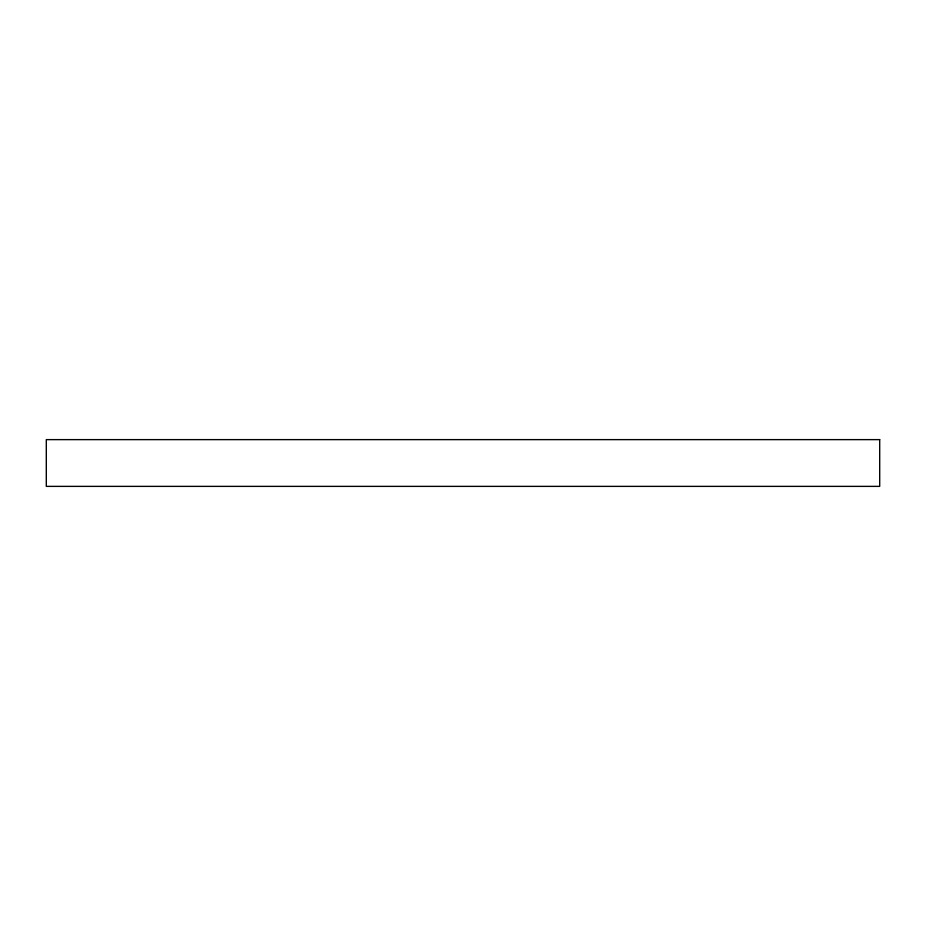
<?xml version="1.0" encoding="UTF-8"?>
<svg xmlns="http://www.w3.org/2000/svg" width="926" height="926" viewBox="0 0 926 926"><rect width="100%" height="100%" fill="white"/><g stroke="black" fill="none" stroke-linecap="round" stroke-linejoin="round"><path stroke-width="1.39" d="M879.7 439.63L46.3 439.63L46.3 486.37L879.7 486.37L879.7 439.63"/></g></svg>
